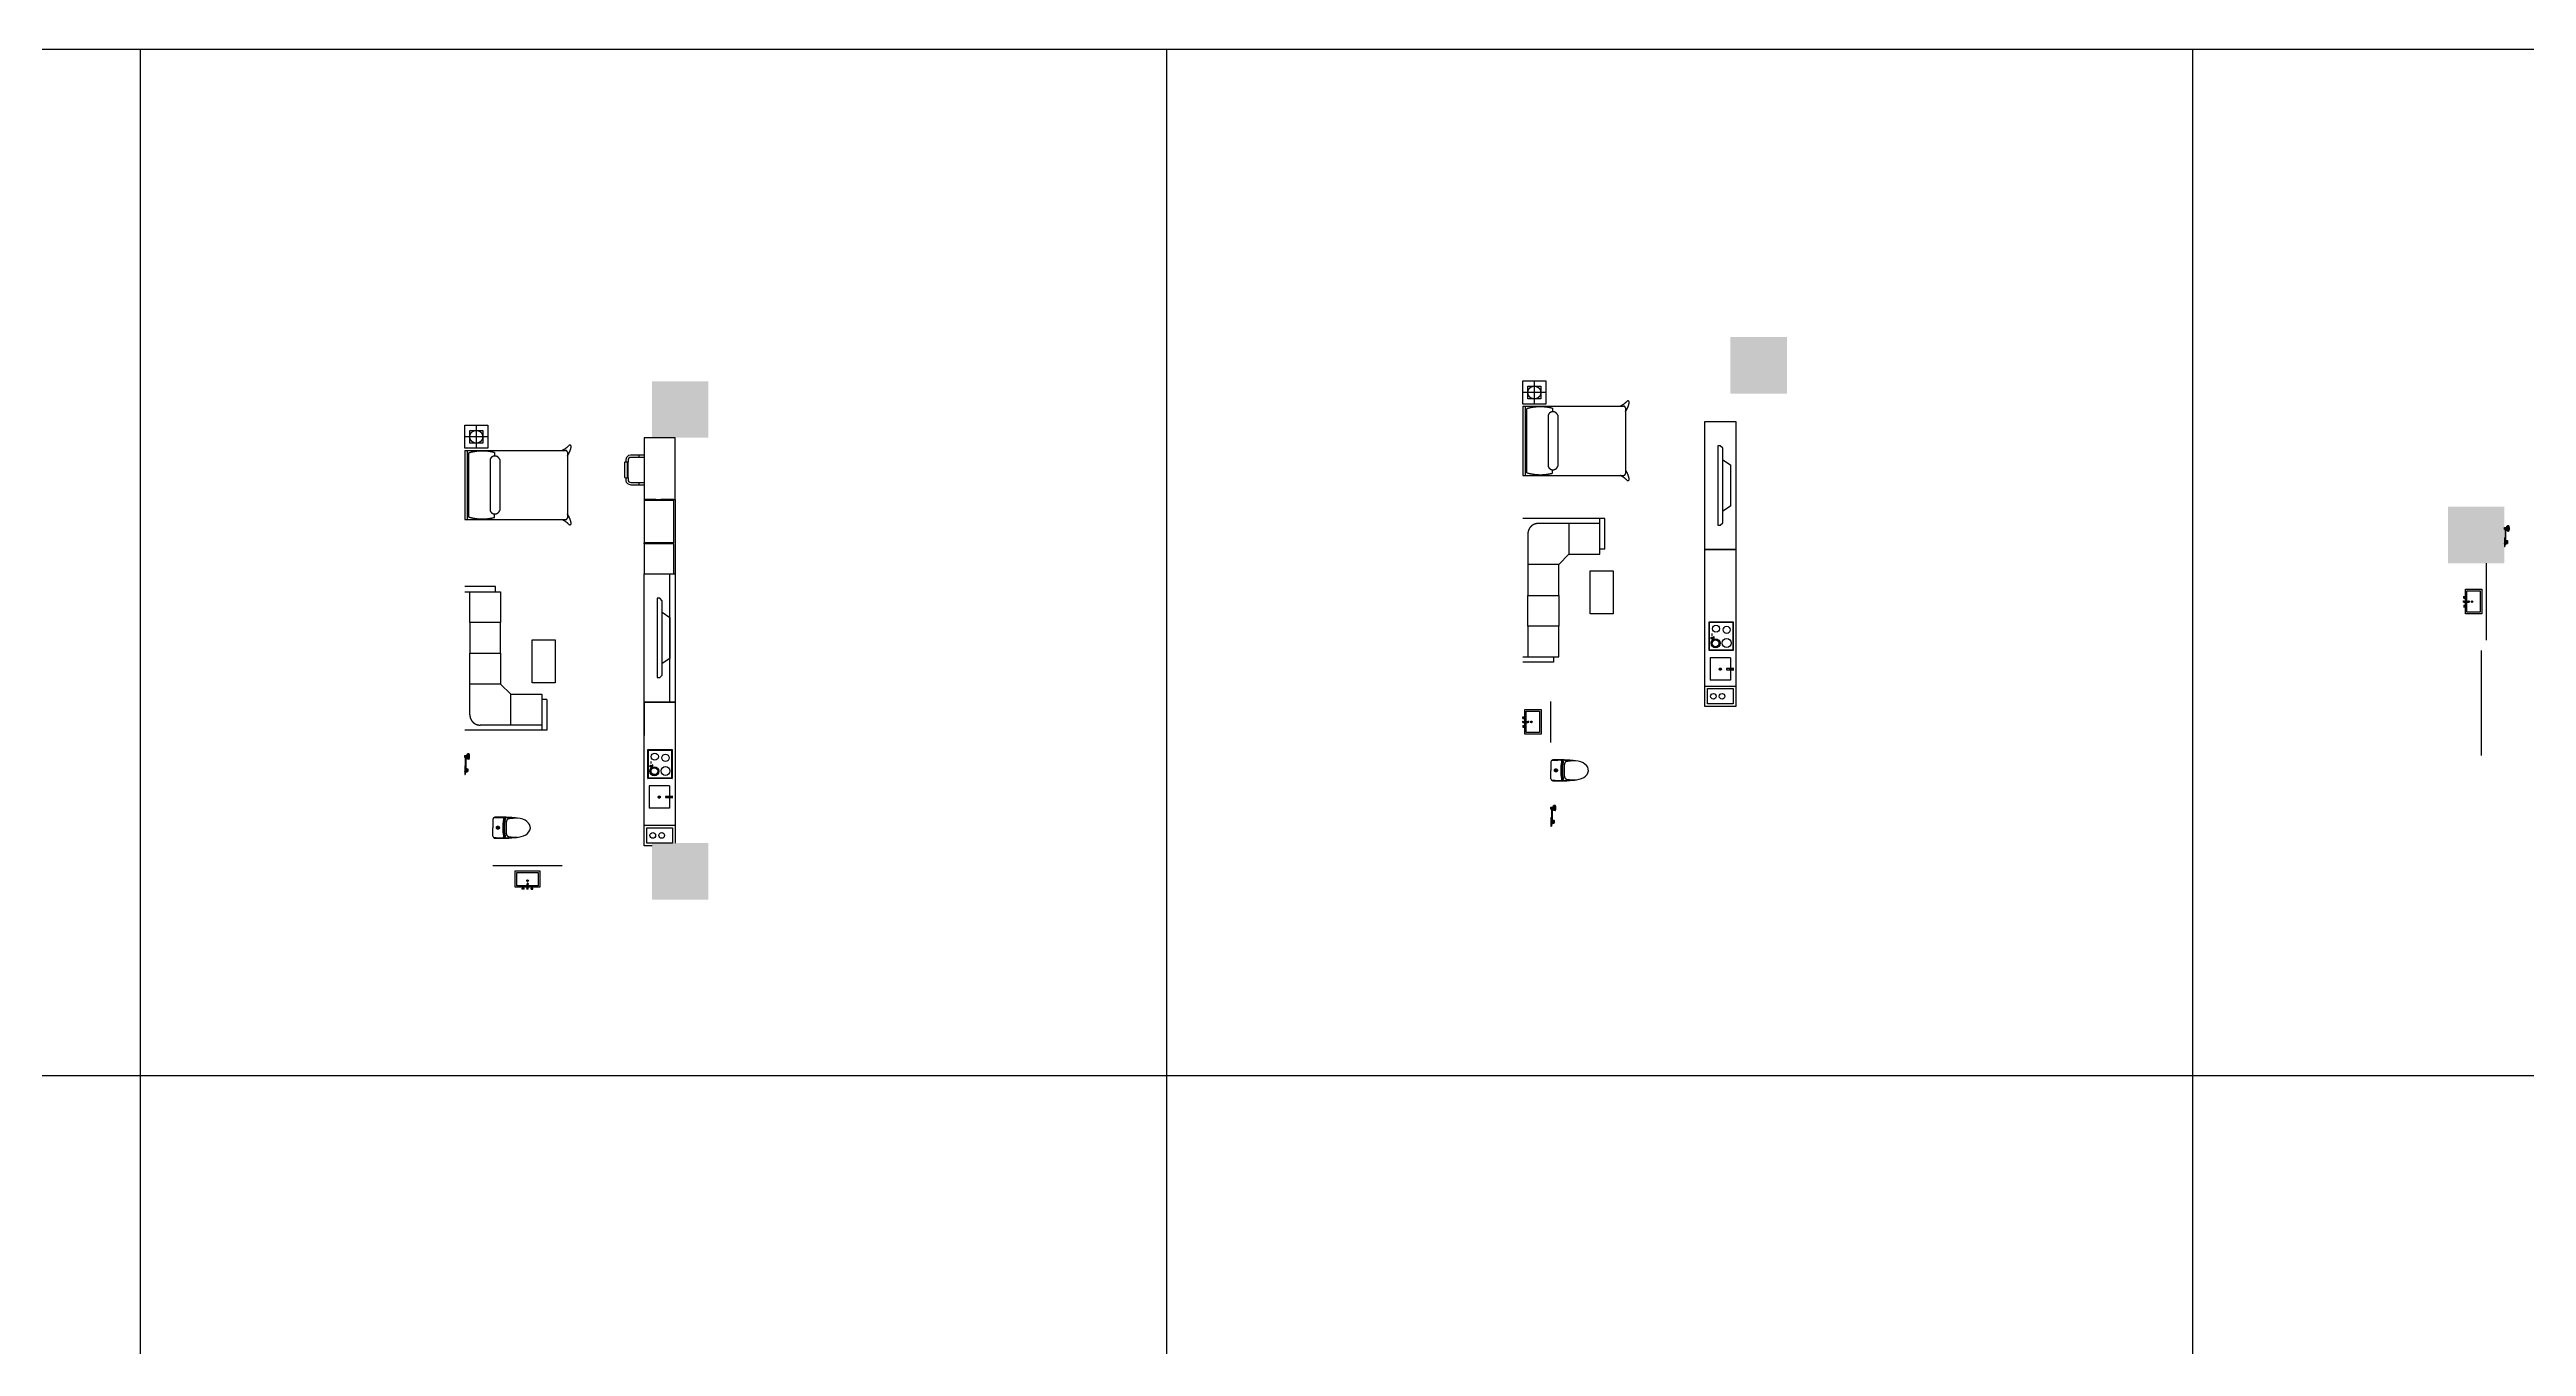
# Model space of a CAD drawing. Extents: x 64524 to 106254978, y -22354 to 20449254.
# Drawn here: x 106153212 to 106201484, y 19861937 to 19887214 of the extents above; entities that cross this region are included whole.
import ezdxf
from ezdxf.enums import TextEntityAlignment as Align

# ---------------------------------------------------------------- set-up
doc = ezdxf.new("R2010")
doc.units = 0
doc.header["$LTSCALE"] = 1000
doc.header["$MEASUREMENT"] = 0
doc.linetypes.add('DASH', pattern=[0.35, 0.25, -0.1])
doc.layers.get('0').update_dxf_attribs({"color": 255, "linetype": 'CONTINUOUS'})
for name, color, linetype in [('B不可动建筑图层', 6, 'CONTINUOUS'), ('DOOR_FIRE_TEXT', 7, 'CONTINUOUS'), ('J家具', 4, 'CONTINUOUS'), ('K可动模块', 4, 'CONTINUOUS'), ('TEXT', 7, 'CONTINUOUS'), ('厨具洁具', 8, 'CONTINUOUS'), ('家具', 134, 'DASH'), ('平面家具', 134, 'DASH')]:
    doc.layers.add(name, color=color, linetype=linetype)
doc.styles.add('ROMANS', font='romans.shx', dxfattribs={"width": 0.5})
doc.styles.get("Standard").update_dxf_attribs({"font": '', "width": 0.75})
doc.styles.add('黑体', font='simhei.ttf', dxfattribs={"width": 0.8})
doc.styles.get('Standard').set_extended_font_data('FangSong_GB2312')

msp = doc.modelspace()

# ---------------------------------------------------------------- linework, layer by layer
at = {"linetype": 'Continuous'}
for p, q in [((106254978, 19887214), (106054978, 19887214)), ((106154978, 19887214), (106154978, 19827214)), ((106174978, 19887214), (106174978, 19827214)), ((106194978, 19887214), (106194978, 19827214)), ((106254978, 19867214), (106054978, 19867214))]:
    msp.add_line(p, q, dxfattribs=at)
at = {"layer": 'B不可动建筑图层', "color": 6}
for p, q in [((106185473, 19874409), (106185473, 19874809)), ((106185473, 19874809), (106186073, 19874809)), ((106185523, 19874459), (106185523, 19874759)), ((106185523, 19874759), (106186023, 19874759)), ((106186023, 19874759), (106186023, 19874459)), ((106186073, 19874409), (106185473, 19874409)), ((106186023, 19874459), (106185523, 19874459))]:
    msp.add_line(p, q, dxfattribs=at)
msp.add_lwpolyline([(106164953, 19871697), (106164803, 19871697), (106164803, 19872097), (106165403, 19872097), (106165403, 19871747)], dxfattribs=at)
msp.add_lwpolyline([(106164853, 19872047), (106165353, 19872047), (106165353, 19871747), (106164853, 19871747)], close=True, dxfattribs=at)
for centre in [(106185637, 19874609), (106185807, 19874609), (106164968, 19871897), (106165142, 19871897)]:
    msp.add_circle(centre, 55, dxfattribs=at)
for points in [[(106185970, 19880509), (106187070, 19880509), (106185970, 19881609), (106187070, 19881609)], [(106164950, 19879647), (106166050, 19879647), (106164950, 19880747), (106166050, 19880747)], [(106199952, 19877203), (106201052, 19877203), (106199952, 19878303), (106201052, 19878303)], [(106164950, 19870647), (106166050, 19870647), (106164950, 19871747), (106166050, 19871747)]]:
    msp.add_solid(points, dxfattribs=at)
at = {"layer": 'DOOR_FIRE_TEXT', "color": 4, "linetype": 'ByBlock', "extrusion": (1.36181e-08, -7.05693e-19, 1)}
for p, q in [((106164423, 19879169, 0), (106164420, 19879162, 0)), ((106164420, 19879162, 0), (106164420, 19878879, 0)), ((106164430, 19879172, 0), (106164423, 19879169, 0)), ((106164441, 19879172, 0), (106164430, 19879172, 0)), ((106164455, 19879264, 0), (106164441, 19879226, 0)), ((106164441, 19879226, 0), (106164441, 19879172, 0)), ((106164496, 19879301, 0), (106164455, 19879264, 0)), ((106164542, 19879310, 0), (106164496, 19879301, 0)), ((106164803, 19879310), (106164542, 19879310, 0)), ((106164420, 19878879, 0), (106164423, 19878872, 0)), ((106164423, 19878872, 0), (106164430, 19878869, 0)), ((106164430, 19878869, 0), (106164442, 19878869, 0)), ((106164442, 19878869, 0), (106164442, 19878830, 0)), ((106164442, 19878830, 0), (106164445, 19878804, 0)), ((106164445, 19878804, 0), (106164458, 19878774, 0)), ((106164458, 19878774, 0), (106164477, 19878754, 0)), ((106164477, 19878754, 0), (106164500, 19878740, 0)), ((106164500, 19878740, 0), (106164542, 19878730, 0)), ((106164542, 19878730, 0), (106164803, 19878730))]:
    msp.add_line(p, q, dxfattribs=at)
at = {"layer": 'J家具', "linetype": 'DASH', "ltscale": 150}
for p, q in [((106181923, 19880304), (106181923, 19880754)), ((106181923, 19880754), (106182373, 19880754)), ((106182373, 19880754), (106182373, 19880304)), ((106161303, 19879442), (106161303, 19879892)), ((106161303, 19879892), (106161753, 19879892)), ((106161753, 19879892), (106161753, 19879442)), ((106182373, 19880304), (106181923, 19880304)), ((106181923, 19880264), (106182606, 19880264)), ((106181923, 19880264), (106181923, 19878914)), ((106181973, 19880264), (106181973, 19878914)), ((106182606, 19880264), (106183820, 19880264)), ((106183820, 19880264), (106183888, 19880264)), ((106183923, 19880229), (106183923, 19880153)), ((106183923, 19880153), (106183923, 19879024)), ((106185473, 19877467), (106185473, 19879967)), ((106185473, 19879967), (106186073, 19879967)), ((106186073, 19879967), (106186073, 19877467)), ((106161753, 19879442), (106161303, 19879442)), ((106164803, 19879647), (106164803, 19878447)), ((106165403, 19879647), (106164803, 19879647)), ((106165403, 19878447), (106165403, 19879647)), ((106185723, 19879492), (106185723, 19877942)), ((106185773, 19879492), (106185723, 19879492)), ((106185823, 19879442), (106185773, 19879492)), ((106185823, 19877992), (106185823, 19879442)), ((106161303, 19879402), (106161987, 19879402)), ((106161303, 19879402), (106161303, 19878052)), ((106161353, 19879402), (106161353, 19878052)), ((106161987, 19879402), (106163201, 19879402)), ((106163201, 19879402), (106163268, 19879402)), ((106163303, 19879367), (106163303, 19879292)), ((106163303, 19879292), (106163303, 19878162)), ((106183923, 19879024), (106183923, 19878949)), ((106185823, 19878217), (106185823, 19879217)), ((106185823, 19879217), (106185973, 19879117)), ((106185973, 19879117), (106185973, 19878317)), ((106164803, 19878447), (106164803, 19877602)), ((106164803, 19878447), (106165403, 19878447)), ((106165403, 19878447), (106165403, 19876997)), ((106181923, 19878914), (106182828, 19878914)), ((106182823, 19878914), (106183820, 19878914)), ((106183820, 19878914), (106183888, 19878914)), ((106161303, 19878052), (106162208, 19878052)), ((106162203, 19878052), (106163201, 19878052)), ((106163201, 19878052), (106163268, 19878052)), ((106163303, 19878162), (106163303, 19878087)), ((106165378, 19878422), (106164803, 19878422)), ((106164803, 19878422), (106164803, 19878397)), ((106165378, 19877602), (106165378, 19878422)), ((106183523, 19878076), (106181923, 19878076)), ((106183423, 19877976), (106182223, 19877976)), ((106182823, 19877976), (106182823, 19877376)), ((106183423, 19877376), (106183423, 19878076)), ((106183523, 19877479), (106183523, 19878076)), ((106185773, 19877942), (106185823, 19877992)), ((106185973, 19878317), (106185823, 19878217)), ((106165378, 19877602), (106164803, 19877602)), ((106164803, 19877577), (106164803, 19877602)), ((106164803, 19877577), (106164803, 19876997)), ((106165378, 19877577), (106164803, 19877577)), ((106165378, 19876997), (106165378, 19877577)), ((106182023, 19877776), (106182023, 19876576)), ((106183523, 19877479), (106183423, 19877479)), ((106185723, 19877942), (106185773, 19877942)), ((106164803, 19874497), (106164803, 19876997)), ((106164803, 19876997), (106165403, 19876997)), ((106165403, 19876997), (106165403, 19874497)), ((106182623, 19877176), (106182023, 19877176)), ((106182623, 19877176), (106182823, 19877376)), ((106182623, 19876576), (106182623, 19877176)), ((106182823, 19877376), (106183423, 19877376)), ((106186073, 19877467), (106185473, 19877467)), ((106161903, 19876747), (106161303, 19876747)), ((106161303, 19876647), (106162003, 19876647)), ((106161403, 19876047), (106161403, 19876647)), ((106161903, 19876647), (106161903, 19876747)), ((106162003, 19876647), (106162003, 19876047)), ((106165053, 19876522), (106165053, 19874972)), ((106165103, 19876522), (106165053, 19876522)), ((106165153, 19876472), (106165103, 19876522)), ((106182023, 19876576), (106182623, 19876576)), ((106182023, 19875976), (106182023, 19876576)), ((106182623, 19876576), (106182623, 19875976)), ((106162003, 19876047), (106161403, 19876047)), ((106161403, 19876047), (106161403, 19875447)), ((106162003, 19875447), (106162003, 19876047)), ((106165153, 19875022), (106165153, 19876472)), ((106165153, 19875247), (106165153, 19876247)), ((106165153, 19876247), (106165303, 19876147)), ((106165303, 19876147), (106165303, 19875347)), ((106182023, 19875976), (106182023, 19875376)), ((106182623, 19875976), (106182023, 19875976)), ((106182623, 19875376), (106182623, 19875976)), ((106161403, 19875447), (106162003, 19875447)), ((106161403, 19874247), (106161403, 19875447)), ((106162003, 19875447), (106162003, 19874847)), ((106165303, 19875347), (106165153, 19875247)), ((106181923, 19875376), (106182623, 19875376)), ((106182523, 19875276), (106181923, 19875276)), ((106182523, 19875376), (106182523, 19875276)), ((106162003, 19874847), (106161403, 19874847)), ((106162003, 19874847), (106162203, 19874647)), ((106162203, 19874047), (106162203, 19874647)), ((106162203, 19874647), (106162803, 19874647)), ((106162803, 19874647), (106162803, 19873947)), ((106165053, 19874972), (106165103, 19874972)), ((106165103, 19874972), (106165153, 19875022)), ((106162903, 19874545), (106162803, 19874545)), ((106162903, 19874545), (106162903, 19873947)), ((106165403, 19874497), (106164803, 19874497)), ((106162903, 19873947), (106161303, 19873947)), ((106162803, 19874047), (106161603, 19874047))]:
    msp.add_line(p, q, dxfattribs=at)
at = {"layer": 'J家具', "color": 251, "linetype": 'DASH', "ltscale": 150}
for p, q in [((106182373, 19880529), (106181923, 19880529)), ((106182023, 19880404), (106182023, 19880654)), ((106182023, 19880654), (106182273, 19880654)), ((106182273, 19880404), (106182023, 19880404)), ((106182148, 19880754), (106182148, 19880304)), ((106182273, 19880654), (106182273, 19880404)), ((106161528, 19879892), (106161528, 19879442)), ((106182004, 19878964), (106182004, 19880214)), ((106182417, 19880086), (106182417, 19879092)), ((106182502, 19880221), (106182502, 19880153)), ((106182605, 19880086), (106182605, 19879092)), ((106161753, 19879667), (106161303, 19879667)), ((106161403, 19879542), (106161403, 19879792)), ((106161403, 19879792), (106161653, 19879792)), ((106161653, 19879542), (106161403, 19879542)), ((106161653, 19879792), (106161653, 19879542)), ((106161384, 19878102), (106161384, 19879352)), ((106161797, 19879224), (106161797, 19878230)), ((106161882, 19879359), (106161882, 19879292)), ((106161985, 19879224), (106161985, 19878230)), ((106182502, 19878957), (106182502, 19879024)), ((106182605, 19879183), (106182605, 19879092)), ((106161882, 19878095), (106161882, 19878162)), ((106161985, 19878321), (106161985, 19878230))]:
    msp.add_line(p, q, dxfattribs=at)
at = {"layer": 'J家具', "linetype": 'DASH', "ltscale": 150, "extrusion": (-7.05692e-19, -1.36181e-08, 1)}
for p, q in [((106201055, 19877700, 0), (106201065, 19877700, 0)), ((106201055, 19877700, 0), (106201055, 19877530, 0)), ((106201055, 19877645, 0), (106201057, 19877647, 0)), ((106201055, 19877645, 0), (106201055, 19877585, 0)), ((106201057, 19877583, 0), (106201055, 19877585, 0)), ((106201055, 19877530, 0), (106201065, 19877530, 0)), ((106201057, 19877647, 0), (106201094, 19877647, 0)), ((106201057, 19877583, 0), (106201094, 19877583, 0)), ((106201065, 19877700, 0), (106201065, 19877530, 0)), ((106201078, 19877640, 0), (106201067, 19877640, 0)), ((106201076, 19877628, 0), (106201067, 19877628, 0)), ((106201076, 19877601, 0), (106201067, 19877601, 0)), ((106201078, 19877589, 0), (106201067, 19877589, 0)), ((106201076, 19877628, 0), (106201076, 19877601, 0)), ((106201078, 19877627, 0), (106201076, 19877627, 0)), ((106201078, 19877602, 0), (106201076, 19877602, 0)), ((106201078, 19877641, 0), (106201079, 19877642, 0)), ((106201078, 19877641, 0), (106201078, 19877588, 0)), ((106201078, 19877629, 0), (106201079, 19877630, 0)), ((106201078, 19877629, 0), (106201078, 19877600, 0)), ((106201079, 19877599, 0), (106201078, 19877600, 0)), ((106201078, 19877588, 0), (106201079, 19877587, 0)), ((106201079, 19877642, 0), (106201113, 19877642, 0)), ((106201079, 19877630, 0), (106201107, 19877630, 0)), ((106201079, 19877599, 0), (106201107, 19877599, 0)), ((106201079, 19877587, 0), (106201113, 19877587, 0)), ((106201094, 19877647, 0), (106201096, 19877645, 0)), ((106201096, 19877585, 0), (106201094, 19877583, 0)), ((106201096, 19877645, 0), (106201096, 19877585, 0)), ((106201107, 19877630, 0), (106201108, 19877629, 0)), ((106201108, 19877600, 0), (106201107, 19877599, 0)), ((106201108, 19877629, 0), (106201108, 19877600, 0)), ((106201113, 19877642, 0), (106201114, 19877641, 0)), ((106201114, 19877588, 0), (106201113, 19877587, 0)), ((106201114, 19877641, 0), (106201114, 19877588, 0)), ((106161303, 19873255, 0), (106161313, 19873255, 0)), ((106161303, 19873255, 0), (106161303, 19873085, 0)), ((106161303, 19873200, 0), (106161305, 19873202, 0)), ((106161303, 19873200, 0), (106161303, 19873140, 0)), ((106161305, 19873138, 0), (106161303, 19873140, 0)), ((106161305, 19873202, 0), (106161342, 19873202, 0)), ((106161305, 19873138, 0), (106161342, 19873138, 0)), ((106161313, 19873255, 0), (106161313, 19873085, 0)), ((106161326, 19873195, 0), (106161315, 19873195, 0)), ((106161324, 19873183, 0), (106161315, 19873183, 0)), ((106161324, 19873156, 0), (106161315, 19873156, 0)), ((106161326, 19873144, 0), (106161315, 19873144, 0)), ((106161324, 19873183, 0), (106161324, 19873156, 0)), ((106161326, 19873182, 0), (106161324, 19873182, 0)), ((106161326, 19873157, 0), (106161324, 19873157, 0)), ((106161326, 19873196, 0), (106161327, 19873197, 0)), ((106161326, 19873196, 0), (106161326, 19873143, 0)), ((106161326, 19873184, 0), (106161327, 19873185, 0)), ((106161326, 19873184, 0), (106161326, 19873155, 0)), ((106161327, 19873154, 0), (106161326, 19873155, 0)), ((106161326, 19873143, 0), (106161327, 19873142, 0)), ((106161327, 19873197, 0), (106161361, 19873197, 0)), ((106161327, 19873185, 0), (106161355, 19873185, 0)), ((106161327, 19873154, 0), (106161355, 19873154, 0)), ((106161327, 19873142, 0), (106161361, 19873142, 0)), ((106161342, 19873202, 0), (106161344, 19873200, 0)), ((106161344, 19873140, 0), (106161342, 19873138, 0)), ((106161344, 19873200, 0), (106161344, 19873140, 0)), ((106161355, 19873185, 0), (106161356, 19873184, 0)), ((106161356, 19873155, 0), (106161355, 19873154, 0)), ((106161356, 19873184, 0), (106161356, 19873155, 0)), ((106161361, 19873197, 0), (106161362, 19873196, 0)), ((106161362, 19873143, 0), (106161361, 19873142, 0)), ((106161362, 19873196, 0), (106161362, 19873143, 0)), ((106161303, 19873085, 0), (106161313, 19873085, 0)), ((106182473, 19872249, 0), (106182483, 19872249, 0)), ((106182473, 19872249, 0), (106182473, 19872079, 0)), ((106182473, 19872194, 0), (106182475, 19872196, 0)), ((106182473, 19872194, 0), (106182473, 19872134, 0)), ((106182475, 19872196, 0), (106182512, 19872196, 0)), ((106182483, 19872249, 0), (106182483, 19872079, 0)), ((106182496, 19872190, 0), (106182485, 19872190, 0)), ((106182494, 19872178, 0), (106182485, 19872178, 0)), ((106182494, 19872178, 0), (106182494, 19872151, 0)), ((106182496, 19872177, 0), (106182494, 19872177, 0)), ((106182496, 19872191, 0), (106182497, 19872192, 0)), ((106182496, 19872191, 0), (106182496, 19872138, 0)), ((106182496, 19872179, 0), (106182497, 19872180, 0)), ((106182496, 19872179, 0), (106182496, 19872150, 0)), ((106182497, 19872192, 0), (106182531, 19872192, 0)), ((106182497, 19872180, 0), (106182525, 19872180, 0)), ((106182512, 19872196, 0), (106182514, 19872194, 0)), ((106182514, 19872194, 0), (106182514, 19872134, 0)), ((106182525, 19872180, 0), (106182526, 19872179, 0)), ((106182526, 19872179, 0), (106182526, 19872150, 0)), ((106182531, 19872192, 0), (106182532, 19872191, 0)), ((106182532, 19872191, 0), (106182532, 19872138, 0)), ((106182475, 19872132, 0), (106182473, 19872134, 0)), ((106182473, 19872079, 0), (106182483, 19872079, 0)), ((106182475, 19872132, 0), (106182512, 19872132, 0)), ((106182494, 19872151, 0), (106182485, 19872151, 0)), ((106182496, 19872139, 0), (106182485, 19872139, 0)), ((106182496, 19872152, 0), (106182494, 19872152, 0)), ((106182497, 19872149, 0), (106182496, 19872150, 0)), ((106182496, 19872138, 0), (106182497, 19872137, 0)), ((106182497, 19872149, 0), (106182525, 19872149, 0)), ((106182497, 19872137, 0), (106182531, 19872137, 0)), ((106182514, 19872134, 0), (106182512, 19872132, 0)), ((106182526, 19872150, 0), (106182525, 19872149, 0)), ((106182532, 19872138, 0), (106182531, 19872137, 0))]:
    msp.add_line(p, q, dxfattribs=at)
at = {"layer": 'J家具'}
for p, q in [((106165303, 19874497), (106165303, 19876997)), ((106200705, 19875703), (106200705, 19877203)), ((106185553, 19876063), (106185564, 19876052, 5)), ((106186026, 19876063, 1), (106186015, 19876052, 5)), ((106185616, 19875811, 2), (106185608, 19875811, 2)), ((106185616, 19875740, 2), (106185608, 19875740, 2)), ((106185651, 19875754, 2), (106185643, 19875754, 2)), ((106185553, 19875498), (106185564, 19875509, 5)), ((106186015, 19875509, 5), (106186026, 19875498, 1)), ((106200605, 19873453), (106200605, 19875503)), ((106182473, 19873709), (106182473, 19874509)), ((106164872, 19873569), (106164883, 19873558, 5)), ((106164935, 19873317, 2), (106164927, 19873317, 2)), ((106164935, 19873247, 2), (106164927, 19873247, 2)), ((106164970, 19873260, 2), (106164962, 19873260, 2)), ((106165345, 19873569, 1), (106165334, 19873558, 5)), ((106182473, 19873328), (106182473, 19873165)), ((106182473, 19873001), (106182473, 19873165)), ((106164872, 19873004), (106164883, 19873015, 5)), ((106165334, 19873015, 5), (106165345, 19873004, 1)), ((106161853, 19872210), (106161853, 19872047)), ((106161853, 19871883), (106161853, 19872047)), ((106163203, 19871305), (106161853, 19871305))]:
    msp.add_line(p, q, dxfattribs=at)
at = {"layer": 'J家具', "extrusion": (7.05693e-19, 1.36181e-08, 1)}
for p, q in [((106200255, 19876553, 0), (106200260, 19876553, 0)), ((106200255, 19876525, 0), (106200260, 19876525, 0)), ((106200260, 19876556, 0), (106200276, 19876556, 0)), ((106200260, 19876522, 0), (106200260, 19876556, 0)), ((106200260, 19876522, 0), (106200276, 19876522, 0)), ((106200276, 19876522, 0), (106200276, 19876556, 0)), ((106200255, 19876467, 0), (106200262, 19876467, 0)), ((106200255, 19876440, 0), (106200255, 19876467, 0)), ((106200255, 19876440, 0), (106200262, 19876440, 0)), ((106200255, 19876381, 0), (106200260, 19876381, 0)), ((106200255, 19876354, 0), (106200260, 19876354, 0)), ((106200259, 19876440, 0), (106200259, 19876467, 0)), ((106200260, 19876385, 0), (106200276, 19876385, 0)), ((106200260, 19876385, 0), (106200260, 19876350, 0)), ((106200260, 19876350, 0), (106200276, 19876350, 0)), ((106200262, 19876440, 0), (106200262, 19876467, 0)), ((106200262, 19876464, 0), (106200355, 19876464, 0)), ((106200262, 19876443, 0), (106200355, 19876443, 0)), ((106200276, 19876385, 0), (106200276, 19876350, 0)), ((106200366, 19876462, 0), (106200356, 19876464, 0)), ((106200366, 19876444, 0), (106200356, 19876443, 0)), ((106181923, 19874208, 0), (106181927, 19874208, 0)), ((106181923, 19874181, 0), (106181927, 19874181, 0)), ((106181923, 19874122, 0), (106181930, 19874122, 0)), ((106181923, 19874095, 0), (106181923, 19874122, 0)), ((106181927, 19874211, 0), (106181944, 19874211, 0)), ((106181927, 19874177, 0), (106181927, 19874211, 0)), ((106181927, 19874177, 0), (106181944, 19874177, 0)), ((106181927, 19874095, 0), (106181927, 19874122, 0)), ((106181930, 19874095, 0), (106181930, 19874122, 0)), ((106181930, 19874119, 0), (106182023, 19874119, 0)), ((106181930, 19874098, 0), (106182023, 19874098, 0)), ((106181944, 19874177, 0), (106181944, 19874211, 0)), ((106182034, 19874117, 0), (106182024, 19874119, 0)), ((106182034, 19874100, 0), (106182024, 19874098, 0)), ((106181923, 19874095, 0), (106181930, 19874095, 0)), ((106181923, 19874037, 0), (106181927, 19874037, 0)), ((106181923, 19874009, 0), (106181927, 19874009, 0)), ((106181927, 19874040, 0), (106181944, 19874040, 0)), ((106181927, 19874040, 0), (106181927, 19874006, 0)), ((106181927, 19874006, 0), (106181944, 19874006, 0)), ((106181944, 19874040, 0), (106181944, 19874006, 0))]:
    msp.add_line(p, q, dxfattribs=at)
at = {"layer": 'J家具', "extrusion": (-1.36181e-08, 7.05691e-19, 1)}
for p, q in [((106162425, 19870851, 0), (106162425, 19870868, 0)), ((106162460, 19870868, 0), (106162425, 19870868, 0)), ((106162460, 19870851, 0), (106162425, 19870851, 0)), ((106162429, 19870847, 0), (106162429, 19870851, 0)), ((106162456, 19870847, 0), (106162456, 19870851, 0)), ((106162460, 19870851, 0), (106162460, 19870868, 0)), ((106162542, 19870854, 0), (106162515, 19870854, 0)), ((106162515, 19870847, 0), (106162515, 19870854, 0)), ((106162542, 19870850, 0), (106162515, 19870850, 0)), ((106162542, 19870847, 0), (106162515, 19870847, 0)), ((106162519, 19870958, 0), (106162518, 19870948, 0)), ((106162518, 19870854, 0), (106162518, 19870946, 0)), ((106162537, 19870958, 0), (106162538, 19870948, 0)), ((106162539, 19870854, 0), (106162539, 19870946, 0)), ((106162542, 19870847, 0), (106162542, 19870854, 0)), ((106162597, 19870851, 0), (106162597, 19870868, 0)), ((106162597, 19870868, 0), (106162631, 19870868, 0)), ((106162597, 19870851, 0), (106162631, 19870851, 0)), ((106162600, 19870847, 0), (106162600, 19870851, 0)), ((106162628, 19870847, 0), (106162628, 19870851, 0)), ((106162631, 19870851, 0), (106162631, 19870868, 0))]:
    msp.add_line(p, q, dxfattribs=at)
at = {"layer": 'J家具', "linetype": 'DASH', "ltscale": 150, "extrusion": (-7.05692e-19, -1.36181e-08, 1), "elevation": 0}
for points in [[(106201055, 19877899), (106201095, 19877897)], [(106201055, 19877862), (106201055, 19877899)], [(106201055, 19877862), (106201095, 19877863)], [(106201065, 19877700), (106201067, 19877636), (106201067, 19877581), (106201065, 19877530)], [(106201072, 19877894), (106201098, 19877894)], [(106201072, 19877647), (106201072, 19877866)], [(106201072, 19877866), (106201097, 19877866)], [(106201082, 19877647), (106201082, 19877866)], [(106201105, 19877890), (106201108, 19877892)], [(106201105, 19877871), (106201108, 19877868)], [(106201136, 19877930), (106201112, 19877930)], [(106201136, 19877830), (106201112, 19877830)], [(106161303, 19873454), (106161343, 19873453)], [(106161303, 19873417), (106161303, 19873454)], [(106161303, 19873417), (106161343, 19873418)], [(106161313, 19873255), (106161315, 19873191), (106161315, 19873136), (106161313, 19873085)], [(106161320, 19873449), (106161345, 19873449)], [(106161320, 19873202), (106161320, 19873421)], [(106161320, 19873421), (106161345, 19873421)], [(106161330, 19873202), (106161330, 19873421)], [(106161353, 19873445), (106161356, 19873447)], [(106161353, 19873426), (106161356, 19873424)], [(106161384, 19873485), (106161360, 19873485)], [(106161384, 19873385), (106161360, 19873385)], [(106182473, 19872448), (106182513, 19872447)], [(106182473, 19872411), (106182473, 19872448)], [(106182473, 19872411), (106182513, 19872413)], [(106182483, 19872249), (106182485, 19872186), (106182485, 19872131), (106182483, 19872079)], [(106182490, 19872444), (106182515, 19872444)], [(106182490, 19872196), (106182490, 19872416)], [(106182490, 19872416), (106182515, 19872416)], [(106182500, 19872196), (106182500, 19872416)], [(106182523, 19872440), (106182525, 19872442)], [(106182523, 19872420), (106182525, 19872418)], [(106182553, 19872480), (106182530, 19872480)], [(106182553, 19872380), (106182530, 19872380)]]:
    msp.add_lwpolyline(points, dxfattribs=at)
at = {"layer": 'J家具', "linetype": 'DASH', "ltscale": 150}
for points in [[(106183235, 19877054), (106183684, 19877054), (106183684, 19876217), (106183235, 19876217)], [(106185473, 19877467), (106186073, 19877467), (106186073, 19874409), (106185473, 19874409)], [(106162615, 19875709), (106163065, 19875709), (106163065, 19874872), (106162615, 19874872)]]:
    msp.add_lwpolyline(points, close=True, dxfattribs=at)
at = {"layer": 'J家具', "extrusion": (7.05693e-19, 1.36181e-08, 1), "elevation": 0}
for points in [[(106200294, 19876464), (106200294, 19876695), (106200614, 19876695), (106200614, 19876215), (106200294, 19876215), (106200294, 19876443)], [(106200324, 19876464), (106200324, 19876665), (106200584, 19876665), (106200584, 19876245), (106200324, 19876245), (106200324, 19876443)], [(106181962, 19874119), (106181962, 19874350), (106182282, 19874350), (106182282, 19873870), (106181962, 19873870), (106181962, 19874098)], [(106181992, 19874119), (106181992, 19874320), (106182252, 19874320), (106182252, 19873900), (106181992, 19873900), (106181992, 19874098)]]:
    msp.add_lwpolyline(points, dxfattribs=at)
at = {"layer": 'J家具', "elevation": 2}
for points in [[(106185616, 19875799), (106185616, 19875823, 0.414214), (106185614, 19875826), (106185611, 19875826, 0.414214), (106185608, 19875823), (106185608, 19875799, 0.414214), (106185611, 19875796), (106185614, 19875796, 0.414214)], [(106185616, 19875728), (106185616, 19875752, 0.414214), (106185614, 19875755), (106185611, 19875755, 0.414214), (106185608, 19875752), (106185608, 19875728, 0.414214), (106185611, 19875726), (106185614, 19875726, 0.414214)], [(106185651, 19875742), (106185651, 19875766, 0.414214), (106185649, 19875769), (106185646, 19875769, 0.414214), (106185643, 19875766), (106185643, 19875742, 0.414214), (106185646, 19875739), (106185649, 19875739, 0.414214)], [(106164935, 19873305), (106164935, 19873329, 0.414214), (106164932, 19873332), (106164930, 19873332, 0.414214), (106164927, 19873329), (106164927, 19873305, 0.414214), (106164930, 19873303), (106164932, 19873303, 0.414214)], [(106164935, 19873235), (106164935, 19873258, 0.414214), (106164932, 19873261), (106164930, 19873261, 0.414214), (106164927, 19873258), (106164927, 19873235, 0.414214), (106164930, 19873232), (106164932, 19873232, 0.414214)], [(106164970, 19873248), (106164970, 19873272, 0.414214), (106164967, 19873275), (106164964, 19873275, 0.414214), (106164962, 19873272), (106164962, 19873248, 0.414214), (106164964, 19873246), (106164967, 19873246, 0.414214)]]:
    msp.add_lwpolyline(points, format="xyb", close=True, dxfattribs=at)
at = {"layer": 'J家具'}
for points in [[(106185973, 19875355), (106185573, 19875355), (106185573, 19874923)], [(106185973, 19875355), (106185973, 19874923), (106185573, 19874923)], [(106185892, 19875149), (106185892, 19875151), (106185893, 19875151)], [(106185892, 19875149), (106185892, 19875127), (106185893, 19875127)], [(106185892, 19875127), (106185893, 19875127)], [(106186034, 19875151), (106185893, 19875151)], [(106185893, 19875127), (106186034, 19875127)], [(106165295, 19872861), (106164895, 19872861), (106164895, 19872429)], [(106165295, 19872861), (106165295, 19872429), (106164895, 19872429)], [(106165213, 19872656), (106165213, 19872657), (106165214, 19872657)], [(106165213, 19872656), (106165213, 19872633), (106165214, 19872633)], [(106165356, 19872657), (106165214, 19872657)], [(106165213, 19872633), (106165214, 19872633)], [(106165214, 19872633), (106165356, 19872633)]]:
    msp.add_lwpolyline(points, dxfattribs=at)
for points in [[(106185772, 19875159), (106185780, 19875157), (106185787, 19875153), (106185790, 19875148), (106185792, 19875144), (106185793, 19875139), (106185793, 19875134), (106185791, 19875130), (106185789, 19875126), (106185785, 19875122), (106185780, 19875119), (106185772, 19875118), (106185765, 19875119), (106185758, 19875124), (106185753, 19875131), (106185752, 19875138), (106185753, 19875146), (106185758, 19875153), (106185765, 19875157)], [(106185772, 19875155), (106185781, 19875153), (106185787, 19875147), (106185789, 19875138), (106185787, 19875131), (106185781, 19875124), (106185772, 19875122), (106185765, 19875124), (106185758, 19875131), (106185756, 19875138), (106185758, 19875147), (106185765, 19875153)], [(106185955, 19875131), (106186032, 19875131), (106186032, 19875146), (106185955, 19875146)], [(106165094, 19872666), (106165102, 19872663), (106165109, 19872659), (106165112, 19872654), (106165114, 19872650), (106165115, 19872645), (106165115, 19872640), (106165113, 19872636), (106165110, 19872632), (106165107, 19872628), (106165102, 19872626), (106165094, 19872624), (106165086, 19872626), (106165080, 19872630), (106165075, 19872637), (106165074, 19872644), (106165075, 19872652), (106165080, 19872659), (106165086, 19872663)], [(106165094, 19872661), (106165103, 19872659), (106165109, 19872653), (106165111, 19872644), (106165109, 19872637), (106165103, 19872630), (106165094, 19872628), (106165086, 19872630), (106165080, 19872637), (106165077, 19872644), (106165080, 19872653), (106165086, 19872659)], [(106165277, 19872637), (106165354, 19872637), (106165354, 19872652), (106165277, 19872652)]]:
    msp.add_lwpolyline(points, close=True, dxfattribs=at)
at = {"layer": 'J家具', "linetype": 'DASH', "ltscale": 150}
msp.add_lwpolyline([(106164953, 19871697), (106164803, 19871697), (106164803, 19874497), (106165403, 19874497), (106165403, 19871747)], dxfattribs=at)
at = {"layer": 'J家具', "extrusion": (-1.36181e-08, 7.05691e-19, 1), "elevation": -1}
for points in [[(106162518, 19870886), (106162286, 19870886), (106162286, 19871206), (106162766, 19871206), (106162766, 19870886), (106162539, 19870886)], [(106162518, 19870916), (106162316, 19870916), (106162316, 19871176), (106162736, 19871176), (106162736, 19870916), (106162539, 19870916)]]:
    msp.add_lwpolyline(points, dxfattribs=at)
at = {"layer": 'J家具', "color": 251, "linetype": 'DASH', "ltscale": 150}
for centre, radius in [((106182148, 19880529), 125), ((106161528, 19879667), 125), ((106182569, 19873165), 29.6), ((106182569, 19873165), 16.1), ((106161949, 19872047), 29.6), ((106161949, 19872047), 16.1)]:
    msp.add_circle(centre, radius, dxfattribs=at)
at = {"layer": 'J家具', "extrusion": (7.05693e-19, 1.36181e-08, 1)}
for centre, radius in [((106200423, 19876453, 0), 16.9), ((106200423, 19876453, 0), 12.3), ((106200423, 19876453, 0), 10.3), ((106182091, 19874109, 0), 16.9), ((106182091, 19874109, 0), 12.3), ((106182091, 19874109, 0), 10.3)]:
    msp.add_circle(centre, radius, dxfattribs=at)
at = {"layer": 'J家具'}
for centre, radius in [((106185612, 19875741, 2), 20.3), ((106185612, 19875741, 2), 17.5), ((106185681, 19875641, 612), 86.2), ((106185681, 19875641, 612), 65.5), ((106185688, 19875926, 612), 69.4), ((106185897, 19875647, 612), 86.2), ((106185897, 19875903, 612), 69.4), ((106164930, 19873247, 2), 20.3), ((106164930, 19873247, 2), 17.5), ((106164999, 19873147, 612), 86.2), ((106164999, 19873147, 612), 65.5), ((106165007, 19873432, 612), 69.4), ((106165216, 19873153, 612), 86.2), ((106165216, 19873409, 612), 69.4)]:
    msp.add_circle(centre, radius, dxfattribs=at)
at = {"layer": 'J家具', "extrusion": (-1.36181e-08, 7.05691e-19, 1)}
for radius in [16.9, 12.3, 10.3]:
    msp.add_circle((106162528, 19871015, -1), radius, dxfattribs=at)
at = {"layer": 'J家具', "color": 251, "linetype": 'DASH', "ltscale": 150}
for centre, radius, start, end in [((106182266, 19879315), 936, 75.3615, 106.2386), ((106182511, 19880055), 98.8, 17.9551, 162.0449), ((106161646, 19878453), 936, 75.3615, 106.2386), ((106161891, 19879193), 98.8, 17.9551, 162.0449), ((106182266, 19879863), 936, 253.7614, 284.6385), ((106182511, 19879122), 98.8, 197.9551, 342.0449), ((106161646, 19879001), 936, 253.7614, 284.6385), ((106161891, 19878261), 98.8, 197.9551, 342.0449), ((106182670, 19869049), 4312, 86.3006, 92.4712), ((106183266, 19873189), 602, 165.6185, 182.2533), ((106183266, 19873141), 602, 177.7467, 194.3815), ((106182675, 19873341), 18.8, 342.3593, 95.9315), ((106182666, 19873343), 18.2, 343.3813, 66.4724), ((106183266, 19873189), 592, 165.6185, 182.2533), ((106183266, 19873141), 592, 177.7467, 194.3815), ((106183247, 19873189), 552, 165.6185, 182.4575), ((106183247, 19873141), 552, 177.5425, 194.3815), ((106182691, 19873337), 24.1, 332.2033, 71.9404), ((106184106, 19873157), 1378, 174.6079, 179.6591), ((106184106, 19873173), 1378, 180.3409, 185.3921), ((106182794, 19873281), 60, 100.4701, 174.6079), ((106182942, 19872251), 1100, 89.6519, 98.297), ((106182670, 19877281), 4312, 267.5288, 273.6994), ((106182675, 19872989), 18.8, 264.0685, 17.6407), ((106182666, 19872987), 18.2, 293.5276, 16.6187), ((106182691, 19872993), 24.1, 288.0596, 27.7967), ((106182794, 19873049), 60, 185.3921, 259.5299), ((106182942, 19874078), 1100, 261.703, 270.3481), ((106162050, 19867931), 4312, 86.3006, 92.4712), ((106162647, 19872071), 602, 165.6185, 182.2533), ((106162055, 19872223), 18.8, 342.3593, 95.9315), ((106162046, 19872225), 18.2, 343.3813, 66.4724), ((106162647, 19872071), 592, 165.6185, 182.2533), ((106162627, 19872071), 552, 165.6185, 182.4575), ((106162071, 19872219), 24.1, 332.2033, 71.9404), ((106163486, 19872039), 1378, 174.6079, 179.6591), ((106162174, 19872163), 60, 100.4701, 174.6079), ((106162322, 19871133), 1100, 89.6519, 98.297), ((106162050, 19876163), 4312, 267.5288, 273.6994), ((106162647, 19872023), 602, 177.7467, 194.3815), ((106162055, 19871871), 18.8, 264.0685, 17.6407), ((106162046, 19871869), 18.2, 293.5276, 16.6187), ((106162647, 19872023), 592, 177.7467, 194.3815), ((106162627, 19872023), 552, 177.5425, 194.3815), ((106162071, 19871875), 24.1, 288.0596, 27.7967), ((106163486, 19872055), 1378, 180.3409, 185.3921), ((106162174, 19871931), 60, 185.3921, 259.5299), ((106162322, 19872960), 1100, 261.703, 270.3481)]:
    msp.add_arc(centre, radius, start, end, dxfattribs=at)
at = {"layer": 'J家具', "linetype": 'DASH', "ltscale": 150}
for centre, radius, start, end in [((106183640, 19880662), 437, 294.2896, 315.5746), ((106183888, 19880229), 35, 0, 90), ((106183888, 19880229), 35, 0, 90), ((106183552, 19880413), 453, 325.0763, 349.8764), ((106183972, 19880338), 26.4, 349.8764, 135.5746), ((106163021, 19879801), 437, 294.2896, 315.5746), ((106162932, 19879551), 453, 325.0763, 349.8764), ((106163352, 19879476), 26.4, 349.8764, 135.5746), ((106163268, 19879367), 35, 0, 90), ((106163268, 19879367), 35, 0, 90), ((106183888, 19878949), 35, 270, 0), ((106183888, 19878949), 35, 270, 0), ((106183552, 19878765), 453, 10.1236, 34.9237), ((106183640, 19878515), 437, 44.4254, 65.7104), ((106183972, 19878840), 26.4, 224.4254, 10.1236), ((106163021, 19877653), 437, 44.4254, 65.7104), ((106163268, 19878087), 35, 270, 0), ((106163268, 19878087), 35, 270, 0), ((106162932, 19877903), 453, 10.1236, 34.9237), ((106163352, 19877978), 26.4, 224.4254, 10.1236), ((106182223, 19877776), 200, 90, 180), ((106161603, 19874247), 200, 180, 270)]:
    msp.add_arc(centre, radius, start, end, dxfattribs=at)
at = {"layer": 'J家具', "linetype": 'DASH', "ltscale": 150, "extrusion": (-7.05692e-19, -1.36181e-08, 1)}
for centre, radius, start, end in [((106201072, 19877880, 0), 14, 87.7558, 270), ((106201095, 19877880, 0), 15.3, 42.784, 317.216), ((106201095, 19877880, 0), 14.3, 42.784, 317.216), ((106201095, 19877880, 0), 17.3, 42.784, 90), ((106201095, 19877880, 0), 17.3, 270, 317.216), ((106161320, 19873435, 0), 14, 87.7558, 270), ((106161343, 19873435, 0), 15.3, 42.784, 317.216), ((106161343, 19873435, 0), 14.3, 42.784, 317.216), ((106161343, 19873435, 0), 17.3, 42.784, 90), ((106161343, 19873435, 0), 17.3, 270, 317.216), ((106182490, 19872430, 0), 14, 87.7558, 270), ((106182513, 19872430, 0), 15.3, 42.784, 317.216), ((106182513, 19872430, 0), 14.3, 42.784, 317.216), ((106182513, 19872430, 0), 17.3, 42.784, 90), ((106182513, 19872430, 0), 17.3, 270, 317.216)]:
    msp.add_arc(centre, radius, start, end, dxfattribs=at)
at = {"layer": 'J家具', "extrusion": (7.05693e-19, 1.36181e-08, 1)}
for centre, radius, start, end in [((106200355, 19876453, 0), 10.3, 269.9998, 89.9998), ((106200365, 19876453, 0), 8.91, 277.6621, 82.3376), ((106182023, 19874109, 0), 10.3, 269.9998, 89.9998), ((106182033, 19874109, 0), 8.91, 277.6621, 82.3376)]:
    msp.add_arc(centre, radius, start, end, dxfattribs=at)
at = {"layer": 'J家具'}
for centre, radius, start, end in [((106182513, 19873328), 40, 92.5999, 180), ((106182628, 19870794), 2577, 82.8664, 92.5999), ((106182513, 19873001), 40, 180, 267.4001), ((106182628, 19875536), 2577, 267.4001, 277.1336), ((106161893, 19872210), 40, 92.5999, 180), ((106162008, 19869676), 2577, 82.8664, 92.5999), ((106161893, 19871883), 40, 180, 267.4001), ((106162008, 19874418), 2577, 267.4001, 277.1336)]:
    msp.add_arc(centre, radius, start, end, dxfattribs=at)
at = {"layer": 'J家具', "extrusion": (-1.36181e-08, 7.05691e-19, 1)}
for centre, radius, start, end in [((106162528, 19870946, -1), 10.3, 359.9998, 179.9998), ((106162528, 19870957, -1), 8.91, 7.6621, 172.3376)]:
    msp.add_arc(centre, radius, start, end, dxfattribs=at)
at = {"layer": 'J家具', "linetype": 'DASH', "ltscale": 150, "extrusion": (-7.05692e-19, -1.36181e-08, 1)}
for centre, start_param, end_param in [((106201112, 19877880, 0), 4.712389, 10.995574), ((106201136, 19877880, 0), 0, 3.141593), ((106161360, 19873435, 0), 4.712389, 10.995574), ((106161384, 19873435, 0), 0, 3.141593), ((106182530, 19872430, 0), 4.712389, 10.995574), ((106182553, 19872430, 0), 0, 3.141593)]:
    msp.add_ellipse(centre, major_axis=(0, -50, 0), ratio=0.298895, start_param=start_param, end_param=end_param, dxfattribs=at)
at = {"layer": 'J家具', "linetype": 'DASH', "ltscale": 150, "extrusion": (7.05692e-19, 1.36181e-08, -1)}
for centre in [(106201111, 19877880, 0), (106161359, 19873435, 0), (106182529, 19872430, 0)]:
    msp.add_ellipse(centre, major_axis=(0, -42.9, 0), ratio=0.257242, start_param=-1.570796, end_param=4.712389, dxfattribs=at)
at = {"layer": 'J家具'}
for centre in [(106182914, 19873165), (106162294, 19872047)]:
    msp.add_ellipse(centre, major_axis=(-289, 0), ratio=0.648116, start_param=1.570796, end_param=4.592942, dxfattribs=at)
for points in [[(106185553, 19875498), (106185553, 19876063), (106186026, 19876063, 1), (106186026, 19875498, 1)], [(106185564, 19875509, 5), (106185564, 19876052, 2), (106186015, 19876052, 2), (106186015, 19875509, 5)], [(106164872, 19873004), (106164872, 19873569), (106165345, 19873569, 1), (106165345, 19873004, 1)], [(106164883, 19873015, 5), (106164883, 19873558, 2), (106165334, 19873558, 2), (106165334, 19873015, 5)]]:
    msp.add_3dface(points, dxfattribs=at)
at = {"layer": 'K可动模块', "extrusion": (1.36181e-08, -7.05693e-19, 1)}
msp.add_line((106164487, 19878869, 0), (106164487, 19879172, 0), dxfattribs=at)
at = {"layer": 'K可动模块', "extrusion": (1.36181e-08, -7.05693e-19, 1), "elevation": 1}
msp.add_lwpolyline([(106164477, 19878879), (106164477, 19879162, 0.414214), (106164467, 19879172), (106164430, 19879172, 0.414214), (106164420, 19879162), (106164420, 19878879, 0.414214), (106164430, 19878869), (106164467, 19878869, 0.414214)], format="xyb", close=True, dxfattribs=at)
for points in [[(106164803, 19879265), (106164542, 19879265, 0.414214), (106164487, 19879210), (106164487, 19879172)], [(106164487, 19878869), (106164487, 19878830, 0.414214), (106164542, 19878775), (106164803, 19878775)]]:
    msp.add_lwpolyline(points, format="xyb", dxfattribs=at)
for points in [[(106164705, 19879265), (106164705, 19879310)], [(106164705, 19878730), (106164705, 19878775)]]:
    msp.add_lwpolyline(points, dxfattribs=at)
at = {"layer": '厨具洁具'}
msp.add_line((106186073, 19874809), (106186073, 19874409), dxfattribs=at)
at = {"layer": '家具', "ltscale": 10}
msp.add_line((106164803, 19874497), (106164803, 19873847), dxfattribs=at)
at = {"layer": '平面家具'}
for p, q in [((106165378, 19878447), (106164803, 19878447)), ((106164803, 19878447), (106165378, 19878447))]:
    msp.add_line(p, q, dxfattribs=at)

# ---------------------------------------------------------------- texts
at = {"layer": 'J家具', "char_height": 9.2, "width": 11.96, "attachment_point": 3, "rotation": 270, "style": 'ROMANS'}
for s, insert in [('+', (106185617, 19875815, 2)), ('+', (106185617, 19875744, 2)), ('-', (106185617, 19875801, 2)), ('-', (106185617, 19875731, 2)), ('+', (106185652, 19875758, 2)), ('-', (106185652, 19875744, 2)), ('+', (106164935, 19873321, 2)), ('+', (106164935, 19873251, 2)), ('-', (106164935, 19873308, 2)), ('-', (106164935, 19873237, 2)), ('+', (106164970, 19873264, 2)), ('-', (106164970, 19873251, 2))]:
    msp.add_mtext(s, dxfattribs=dict(at, insert=insert))
at = {"layer": 'J家具', "linetype": 'DASH', "ltscale": 150, "oblique": -180, "text_generation_flag": 4, "width": 0.746669, "flags": 9}
msp.add_attdef('YSIZE', (106165100, 19878447), '700', height=0.171, rotation=90, dxfattribs=at)
at = {"layer": 'J家具', "linetype": 'DASH', "ltscale": 150, "width": 0.8, "flags": 9}
for tag, p, s, rotation in [('YSIZE', (106181923, 19878076), '1600', 270), ('XSIZE', (106181923, 19878076), '3600', 270), ('YSIZE', (106161303, 19873947), '1600', 90), ('XSIZE', (106161303, 19873947), '3600', 90)]:
    msp.add_attdef(tag, p, s, height=0.5, rotation=rotation, dxfattribs=at)
at = {"layer": 'TEXT', "style": '黑体'}
msp.add_text('版权为-石家庄泰莱科技有限公司所有', height=0.48, rotation=0, dxfattribs=at).set_placement((106184587, 19877029), align=Align.MIDDLE)
at = {"layer": '平面家具', "oblique": -180, "text_generation_flag": 4, "width": 0.746669, "flags": 9}
msp.add_attdef('XSIZE', (106165096, 19879645), '1500', height=0.171, rotation=90, dxfattribs=at)

doc.saveas('drawing.dxf')
